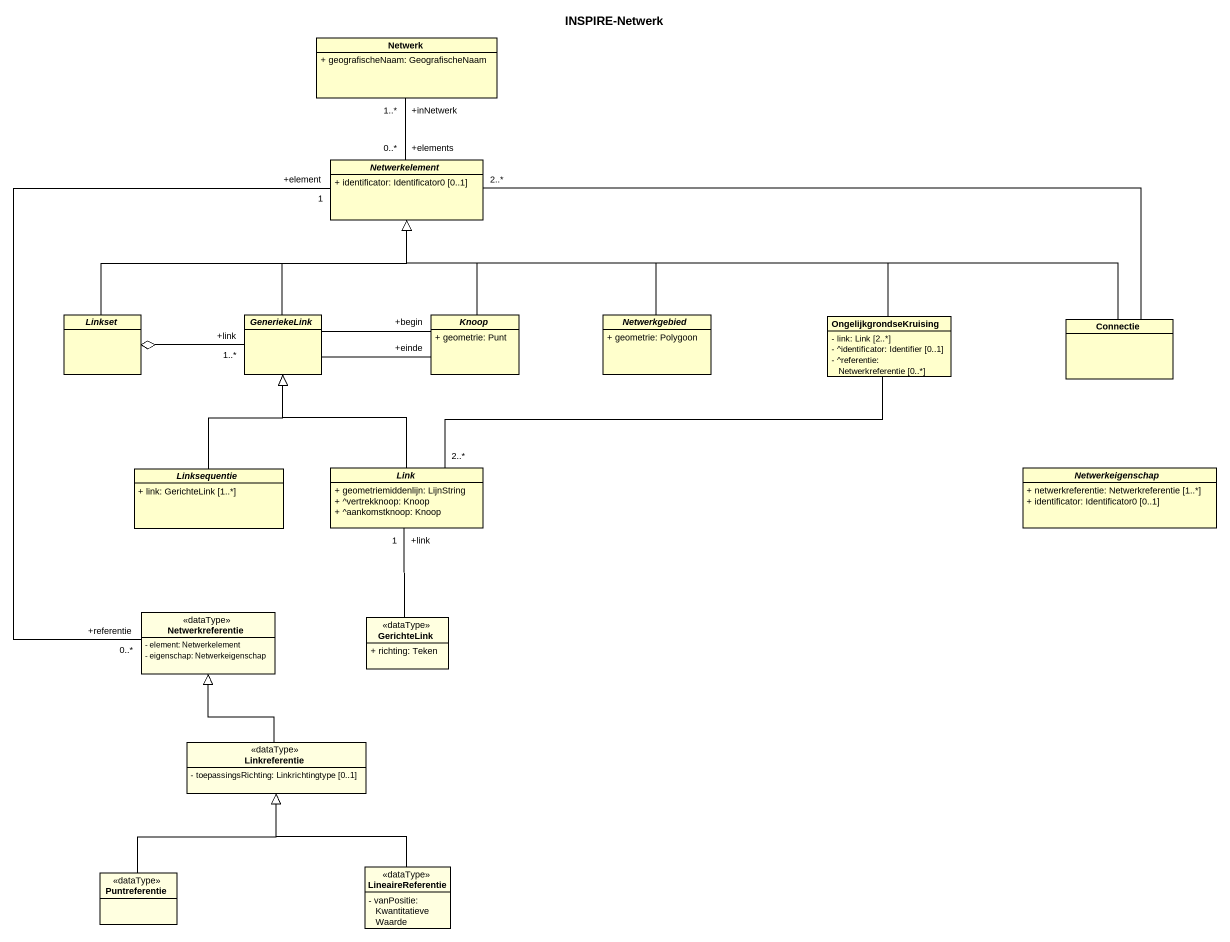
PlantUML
@startuml
title INSPIRE-Netwerk
hide circle
hide empty members
skinparam classAttributeIconSize 0
class Netwerk {
  + geografischeNaam: GeografischeNaam
}
abstract class Netwerkelement {
  + identificator: Identificator0 [0..1]
}
abstract class Linkset
abstract class GeneriekeLink
abstract class Knoop {
  + geometrie: Punt
}
abstract class Netwerkgebied {
  + geometrie: Polygoon
}
class OngelijkgrondseKruising {
  - link: Link [2..*]
  - ^identificator: Identifier [0..1]
  - ^referentie: Netwerkreferentie [0..*]
}
class Connectie
abstract class Linksequentie {
  + link: GerichteLink [1..*]
}
abstract class Link {
  + geometriemiddenlijn: LijnString
  + ^vertrekknoop: Knoop
  + ^aankomstknoop: Knoop
}
abstract class Netwerkeigenschap {
  + netwerkreferentie: Netwerkreferentie [1..*]
  + identificator: Identificator0 [0..1]
}
class Netwerkreferentie <<dataType>> #FFFFE0 {
  - element: Netwerkelement
  - eigenschap: Netwerkeigenschap
}
class GerichteLink <<dataType>> #FFFFE0 {
  + richting: Teken
}
class Linkreferentie <<dataType>> #FFFFE0 {
  - toepassingsRichting: Linkrichtingtype [0..1]
}
class Puntreferentie <<dataType>> #FFFFE0
class LineaireReferentie <<dataType>> #FFFFE0 {
  - vanPositie: KwantitatieveWaarde
}
Netwerk "+inNetwerk\n1..*" -- "+elements\n0..*" Netwerkelement
Linkset -right-|> Netwerkelement
GeneriekeLink -up-|> Netwerkelement
GeneriekeLink "+link\n1..*" -left-o Linkset
GeneriekeLink -right- "+begin" Knoop
GeneriekeLink -right- "+einde" Knoop
Knoop -up-|> Netwerkelement
Netwerkgebied -up-|> Netwerkelement
OngelijkgrondseKruising -left-|> Netwerkelement
OngelijkgrondseKruising -left- "2..*" Link
Connectie -left-|> Netwerkelement
Connectie -left- "2..*" Netwerkelement
Linksequentie -up-|> GeneriekeLink
Link -up-|> GeneriekeLink
Netwerkreferentie "+referentie\n0..*" -up- "+element\n1" Netwerkelement
GerichteLink -up- "+link\n1" Link
Linkreferentie -up-|> Netwerkreferentie
Puntreferentie -up-|> Linkreferentie
LineaireReferentie -up-|> Linkreferentie
@enduml
